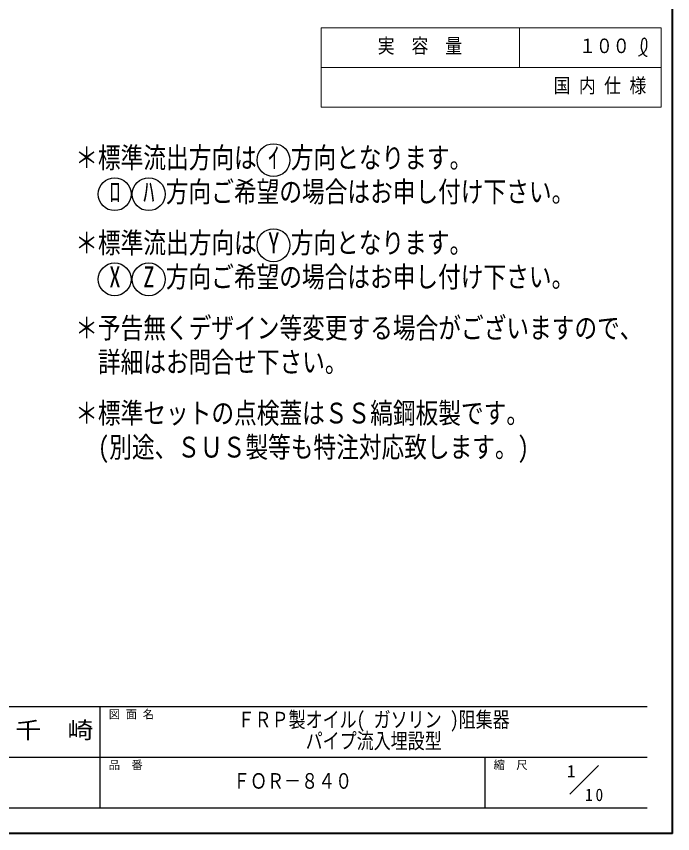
# Model space of a CAD drawing. Units: millimetres at full size, sheet at 1:10; details may follow other scales. Extents: x -2106 to 1944, y -1394 to 1416.
# Drawn here: x 787 to 1944, y -1394 to 46 of the extents above; entities that cross this region are included whole.
import ezdxf
from ezdxf.enums import TextEntityAlignment as Align

# ---------------------------------------------------------------- set-up
doc = ezdxf.new("R2010")
doc.units = ezdxf.units.MM
doc.header["$LTSCALE"] = 10
doc.layers.add('0-0_ﾚｲﾔ1', color=4, linetype='Continuous', lineweight=9)
doc.styles.add('ＭＳ ゴシック', font='')
doc.styles.get('ＭＳ ゴシック').set_extended_font_data('MS Gothic')

msp = doc.modelspace()

# ---------------------------------------------------------------- linework, layer by layer
at = {"layer": '0-0_ﾚｲﾔ1', "color": 1, "lineweight": 40}
for q in [(1944.28, 1416.27), (-2105.72, -1393.73)]:
    msp.add_line((1944.28, -1393.73), q, dxfattribs=at)
at = {"layer": '0-0_ﾚｲﾔ1', "color": 3, "lineweight": 18}
for p, q in [((1324.28, 26.27), (1924.28, 26.27)), ((1324.28, 26.27), (1324.28, -113.73)), ((1674.28, 26.27), (1674.28, -43.73)), ((1924.28, 26.27), (1924.28, -113.73)), ((1324.28, -43.73), (1924.28, -43.73)), ((1324.28, -113.73), (1924.28, -113.73))]:
    msp.add_line(p, q, dxfattribs=at)
at = {"layer": '0-0_ﾚｲﾔ1', "color": 6, "lineweight": 25}
for p, q in [((1899.28, -1170.16), (-80.72, -1170.16)), ((934.99, -1348.73), (934.99, -1170.16)), ((1899.28, -1259.44), (667.14, -1259.44)), ((1613.57, -1348.73), (1613.57, -1259.44)), ((1899.28, -1348.73), (-80.72, -1348.73))]:
    msp.add_line(p, q, dxfattribs=at)
at = {"layer": '0-0_ﾚｲﾔ1', "color": 7, "lineweight": 18}
msp.add_line((1763.06, -1324.23), (1813.57, -1273.73), dxfattribs=at)
at = {"layer": '0-0_ﾚｲﾔ1', "color": 5, "lineweight": 25}
for points in [[(1883.98, -23.73), (1884.8, -23.26), (1886.2, -22.45), (1887.59, -21.61), (1888.96, -20.74), (1890.3, -19.82), (1891.61, -18.85), (1892.34, -18.25), (1892.88, -17.79), (1893.79, -16.95), (1894.65, -16.07), (1895.44, -15.14), (1896.17, -14.15), (1896.81, -13.12), (1897.14, -12.5), (1897.37, -11.99), (1897.73, -11.09), (1898.03, -10.16), (1898.27, -9.22), (1898.45, -8.26), (1898.59, -7.3), (1898.65, -6.74), (1898.69, -6.16), (1898.73, -5.17), (1898.74, -4.17), (1898.73, -3.17), (1898.7, -2.17), (1898.66, -1.16), (1898.65, -0.57), (1898.63, 0.05), (1898.59, 1.12), (1898.5, 2.18), (1898.34, 3.22), (1898.05, 4.23), (1897.61, 5.2), (1897.28, 5.73), (1897.06, 6.01), (1896.64, 6.48), (1896.17, 6.89), (1895.67, 7.24)], [(1895.67, 7.24), (1895.13, 7.49), (1894.58, 7.63), (1894.26, 7.65), (1893.99, 7.63), (1893.54, 7.53), (1893.09, 7.35), (1892.66, 7.11), (1892.25, 6.82), (1891.86, 6.48), (1891.66, 6.28), (1891.37, 5.95), (1890.94, 5.36), (1890.58, 4.73), (1890.28, 4.08), (1890.04, 3.4), (1889.84, 2.71), (1889.74, 2.3), (1889.63, 1.79), (1889.47, 0.91), (1889.35, 0.03), (1889.25, -0.87), (1889.17, -1.76), (1889.1, -2.66), (1889.05, -3.18), (1889, -3.8), (1888.91, -4.87), (1888.84, -5.94), (1888.79, -7.01), (1888.79, -8.08), (1888.85, -9.14), (1888.92, -9.76), (1889, -10.29), (1889.18, -11.2), (1889.41, -12.1), (1889.69, -12.99), (1890, -13.87), (1890.35, -14.74), (1890.56, -15.24), (1890.72, -15.6)], [(1890.72, -15.6), (1891.01, -16.21), (1891.3, -16.81), (1891.61, -17.41), (1891.94, -18), (1892.28, -18.6), (1892.48, -18.94), (1892.72, -19.33), (1893.16, -20.01), (1893.63, -20.67), (1894.14, -21.29), (1894.68, -21.86), (1895.27, -22.37), (1895.63, -22.64), (1895.94, -22.83), (1896.51, -23.14), (1897.09, -23.4), (1897.7, -23.63), (1898.33, -23.84), (1898.96, -24.03), (1899.33, -24.14)]]:
    msp.add_lwpolyline(points, dxfattribs=at)
for centre in [(1240.45, -207.06), (960.45, -267.06), (1020.45, -267.06), (1240.45, -357.06), (960.45, -417.06), (1020.45, -417.06)]:
    msp.add_circle(centre, 29, dxfattribs=at)

# ---------------------------------------------------------------- texts
at = {"layer": '0-0_ﾚｲﾔ1', "color": 7, "style": 'ＭＳ ゴシック'}
for s, height, width, p in [('実\u3000容\u3000量', 25.66, 0.85, (1424.28, -26.23)), ('１００', 25.66, 0.85, (1779.28, -26.23)), ('国 内 仕 様', 25.66, 0.85, (1734.28, -96.23)), ('＊標準流出方向は ｲ 方向となります。', 36.66, 0.8, (890.95, -232.06)), (' ﾛ  ﾊ 方向ご希望の場合はお申し付け下さい。', 36.66, 0.8, (930.95, -292.06)), ('＊標準流出方向は Y 方向となります。', 36.66, 0.8, (890.95, -382.06)), (' X  Z 方向ご希望の場合はお申し付け下さい。', 36.66, 0.8, (930.95, -442.06)), ('＊予告無くデザイン等変更する場合がございますので、', 36.66, 0.8, (890.95, -532.06)), ('詳細はお問合せ下さい。', 36.66, 0.8, (930.95, -592.06)), ('＊標準セットの点検蓋はＳＳ縞鋼板製です。', 36.66, 0.8, (890.95, -682.06)), ('(別途、ＳＵＳ製等も特注対応致します。)', 36.66, 0.8, (930.95, -742.06)), ('ＦＲＰ製オイル( ガソリン )阻集器', 27.49, 0.8, (1177.14, -1214.8)), ('千\u3000崎', 29.33, 1.15, (784.99, -1234.8)), ('パイプ流入埋設型', 27.49, 0.8, (1297.14, -1252.3)), ('ＦＯＲ－８４０', 27.49, 0.8, (1169.28, -1322.83))]:
    msp.add_text(s, height=height, dxfattribs=dict(at, width=width)).set_placement(p, align=Align.BOTTOM_LEFT)
for s, height, p in [('図 面 名', 14.66, (949.99, -1195.16)), ('品\u3000番', 14.66, (949.99, -1284.44)), ('縮\u3000尺', 14.66, (1628.57, -1284.44)), ('1', 21.99, (1757.98, -1301.25))]:
    msp.add_text(s, height=height, dxfattribs=at).set_placement(p, align=Align.BOTTOM_LEFT)
at = {"layer": '0-0_ﾚｲﾔ1', "color": 7, "insert": (1789.95, -1336.63), "char_height": 21.99, "attachment_point": 7, "style": 'ＭＳ ゴシック'}
msp.add_mtext('\\T1.36;\\W0.9;10', dxfattribs=at)

doc.saveas('drawing.dxf')
